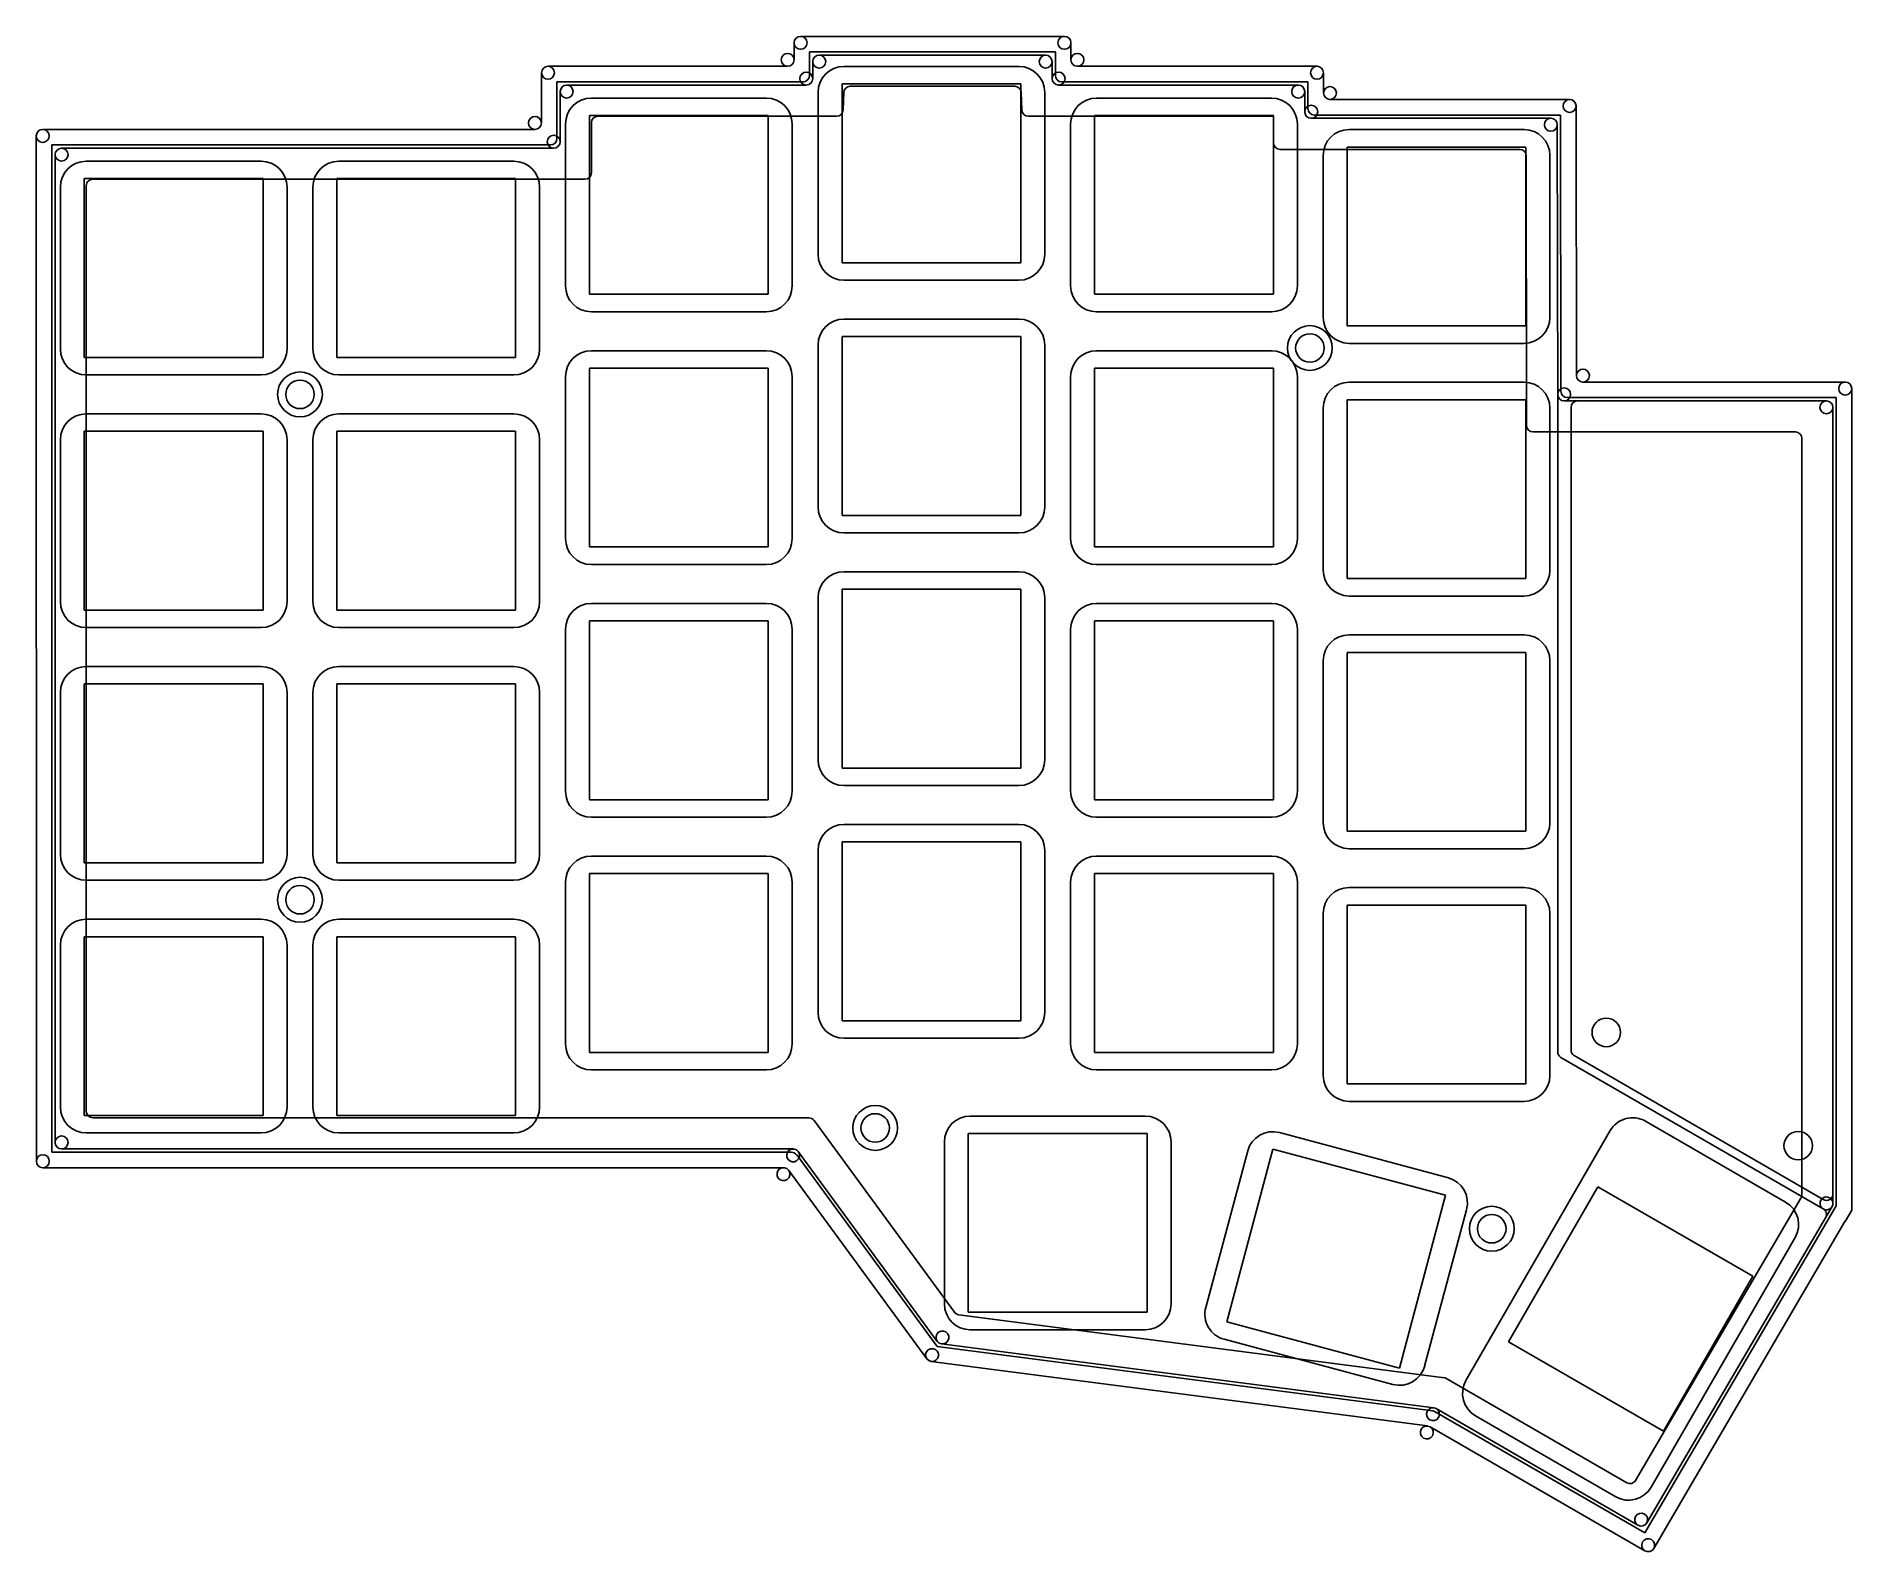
# Model space of a CAD drawing. Header units: millimetres. Extents: x 89 to 230, y -141 to -24.
import ezdxf

# ---------------------------------------------------------------- set-up
doc = ezdxf.new("R2010")
doc.units = ezdxf.units.MM

msp = doc.modelspace()

# ---------------------------------------------------------------- linework, layer by layer
for p, q in [((148.4, -23.62), (168.77, -23.62)), ((147.9, -25.43), (147.9, -24.12)), ((149.09, -26.63), (149.09, -24.82)), ((149.09, -24.82), (168.07, -24.82)), ((149.84, -25.07), (167.32, -25.07)), ((168.07, -26.63), (168.07, -24.82)), ((169.27, -25.43), (169.27, -24.12)), ((128.4, -30.3), (128.4, -26.43)), ((128.9, -25.93), (147.4, -25.93)), ((149.34, -26.88), (149.34, -25.57)), ((165.25, -25.94), (151.75, -25.94)), ((167.82, -26.88), (167.82, -25.57)), ((169.77, -25.93), (188.27, -25.93)), ((188.77, -27.99), (188.77, -26.43)), ((129.59, -31.5), (129.59, -27.13)), ((129.59, -27.13), (148.59, -27.13)), ((129.84, -31.75), (129.84, -27.88)), ((130.34, -27.38), (148.84, -27.38)), ((149.75, -27.94), (149.75, -40.44)), ((165.4, -27.29), (151.6, -27.29)), ((151.6, -27.29), (151.6, -41.09)), ((151.68, -29.3), (151.73, -27.95)), ((152.23, -27.47), (164.94, -27.47)), ((165.4, -41.09), (165.4, -27.29)), ((165.44, -27.95), (165.49, -29.3)), ((167.25, -40.44), (167.25, -27.94)), ((168.32, -27.38), (186.82, -27.38)), ((168.57, -27.13), (187.57, -27.13)), ((187.32, -29.44), (187.32, -27.88)), ((187.57, -29.19), (187.57, -27.13)), ((145.75, -28.38), (132.25, -28.38)), ((184.75, -28.38), (171.25, -28.38)), ((189.27, -28.49), (207.77, -28.49)), ((208.27, -28.99), (208.27, -29.94)), ((89.89, -30.8), (127.89, -30.8)), ((130.25, -30.38), (130.25, -42.88)), ((145.9, -29.73), (132.1, -29.73)), ((132.1, -29.73), (132.1, -43.52)), ((132.25, -34.15), (132.25, -30.28)), ((132.75, -29.78), (151.18, -29.78)), ((145.9, -43.52), (145.9, -29.73)), ((147.75, -42.88), (147.75, -30.38)), ((165.99, -29.78), (184.92, -29.78)), ((169.25, -30.38), (169.25, -42.88)), ((184.9, -29.73), (171.1, -29.73)), ((171.1, -29.73), (171.1, -43.52)), ((184.9, -43.52), (184.9, -29.73)), ((184.92, -31.84), (184.92, -29.78)), ((186.75, -42.88), (186.75, -30.38)), ((187.82, -29.94), (206.32, -29.94)), ((188.07, -29.69), (207.07, -29.69)), ((204.25, -30.81), (190.75, -30.81)), ((206.82, -30.44), (206.85, -51.75)), ((207.07, -29.94), (207.07, -29.69)), ((207.07, -29.94), (207.1, -51)), ((208.27, -29.94), (208.3, -49.8)), ((89.39, -31.3), (89.39, -32.25)), ((90.59, -32), (90.59, -32.25)), ((90.59, -32), (129.09, -32)), ((204.4, -32.16), (190.6, -32.16)), ((190.6, -32.16), (190.6, -45.96)), ((204.4, -45.96), (204.4, -32.16)), ((89.39, -32.25), (89.4, -109.48)), ((90.6, -109.48), (90.59, -32.25)), ((90.85, -32.75), (90.85, -108.98)), ((91.35, -32.25), (129.34, -32.25)), ((106.75, -33.25), (93.25, -33.25)), ((126.25, -33.25), (112.75, -33.25)), ((185.42, -32.34), (203.92, -32.34)), ((188.75, -32.81), (188.75, -45.31)), ((204.42, -32.84), (204.45, -51.76)), ((206.25, -45.31), (206.25, -32.81)), ((106.9, -34.6), (93.1, -34.6)), ((93.1, -34.6), (93.1, -48.4)), ((93.75, -34.65), (131.75, -34.65)), ((106.9, -48.4), (106.9, -34.6)), ((126.4, -34.6), (112.6, -34.6)), ((112.6, -34.6), (112.6, -48.4)), ((126.4, -48.4), (126.4, -34.6)), ((91.25, -35.25), (91.25, -47.75)), ((93.25, -106.58), (93.25, -35.15)), ((108.75, -47.75), (108.75, -35.25)), ((110.75, -35.25), (110.75, -47.75)), ((128.25, -47.75), (128.25, -35.25)), ((151.6, -41.09), (165.4, -41.09)), ((151.75, -42.44), (165.25, -42.44)), ((132.1, -43.52), (145.9, -43.52)), ((171.1, -43.52), (184.9, -43.52)), ((132.25, -44.88), (145.75, -44.88)), ((165.25, -45.44), (151.75, -45.44)), ((171.25, -44.88), (184.75, -44.88)), ((190.6, -45.96), (204.4, -45.96)), ((149.75, -47.44), (149.75, -59.94)), ((165.4, -46.79), (151.6, -46.79)), ((151.6, -46.79), (151.6, -60.59)), ((165.4, -60.59), (165.4, -46.79)), ((167.25, -59.94), (167.25, -47.44)), ((190.75, -47.31), (204.25, -47.31)), ((93.1, -48.4), (106.9, -48.4)), ((112.6, -48.4), (126.4, -48.4)), ((145.75, -47.88), (132.25, -47.88)), ((184.75, -47.88), (171.25, -47.88)), ((93.25, -49.75), (106.75, -49.75)), ((112.75, -49.75), (126.25, -49.75)), ((130.25, -49.88), (130.25, -62.38)), ((145.9, -49.23), (132.1, -49.23)), ((132.1, -49.23), (132.1, -63.02)), ((145.9, -63.02), (145.9, -49.23)), ((147.75, -62.38), (147.75, -49.88)), ((169.25, -49.88), (169.25, -62.38)), ((184.9, -49.23), (171.1, -49.23)), ((171.1, -49.23), (171.1, -63.02)), ((184.9, -63.02), (184.9, -49.23)), ((186.75, -62.38), (186.75, -49.88)), ((204.25, -50.31), (190.75, -50.31)), ((208.8, -50.3), (229.05, -50.3)), ((204.4, -51.66), (190.6, -51.66)), ((190.6, -51.66), (190.6, -65.46)), ((204.4, -65.46), (204.4, -51.66)), ((204.45, -51.76), (204.45, -53.65)), ((206.85, -51.75), (206.85, -101.98)), ((207.35, -51.75), (227.6, -51.75)), ((207.6, -51.5), (228.35, -51.5)), ((228.35, -113.88), (228.35, -51.5)), ((229.55, -114.2), (229.55, -50.8)), ((106.75, -52.75), (93.25, -52.75)), ((126.25, -52.75), (112.75, -52.75)), ((188.75, -52.31), (188.75, -64.81)), ((206.25, -64.81), (206.25, -52.31)), ((207.88, -101.85), (207.88, -52.25)), ((228.1, -113.68), (228.1, -52.25)), ((106.9, -54.1), (93.1, -54.1)), ((93.1, -54.1), (93.1, -67.9)), ((106.9, -67.9), (106.9, -54.1)), ((126.4, -54.1), (112.6, -54.1)), ((112.6, -54.1), (112.6, -67.9)), ((126.4, -67.9), (126.4, -54.1)), ((204.95, -54.15), (225.2, -54.15)), ((225.7, -54.65), (225.7, -113.03)), ((91.25, -54.75), (91.25, -67.25)), ((108.75, -67.25), (108.75, -54.75)), ((110.75, -54.75), (110.75, -67.25)), ((128.25, -67.25), (128.25, -54.75)), ((151.6, -60.59), (165.4, -60.59)), ((132.1, -63.02), (145.9, -63.02)), ((151.75, -61.94), (165.25, -61.94)), ((171.1, -63.02), (184.9, -63.02)), ((132.25, -64.38), (145.75, -64.38)), ((171.25, -64.38), (184.75, -64.38)), ((165.25, -64.94), (151.75, -64.94)), ((190.6, -65.46), (204.4, -65.46)), ((149.75, -66.94), (149.75, -79.44)), ((165.4, -66.29), (151.6, -66.29)), ((151.6, -66.29), (151.6, -80.09)), ((165.4, -80.09), (165.4, -66.29)), ((167.25, -79.44), (167.25, -66.94)), ((190.75, -66.81), (204.25, -66.81)), ((93.1, -67.9), (106.9, -67.9)), ((112.6, -67.9), (126.4, -67.9)), ((145.75, -67.38), (132.25, -67.38)), ((184.75, -67.38), (171.25, -67.38)), ((93.25, -69.25), (106.75, -69.25)), ((112.75, -69.25), (126.25, -69.25)), ((130.25, -69.38), (130.25, -81.88)), ((145.9, -68.72), (132.1, -68.72)), ((132.1, -68.72), (132.1, -82.53)), ((145.9, -82.53), (145.9, -68.72)), ((147.75, -81.88), (147.75, -69.38)), ((169.25, -69.38), (169.25, -81.88)), ((184.9, -68.72), (171.1, -68.72)), ((171.1, -68.72), (171.1, -82.53)), ((184.9, -82.53), (184.9, -68.72)), ((186.75, -81.88), (186.75, -69.38)), ((204.25, -69.81), (190.75, -69.81)), ((204.4, -71.16), (190.6, -71.16)), ((190.6, -71.16), (190.6, -84.96)), ((204.4, -84.96), (204.4, -71.16)), ((106.75, -72.25), (93.25, -72.25)), ((126.25, -72.25), (112.75, -72.25)), ((188.75, -71.81), (188.75, -84.31)), ((206.25, -84.31), (206.25, -71.81)), ((91.25, -74.25), (91.25, -86.75)), ((106.9, -73.6), (93.1, -73.6)), ((93.1, -73.6), (93.1, -87.4)), ((106.9, -87.4), (106.9, -73.6)), ((108.75, -86.75), (108.75, -74.25)), ((110.75, -74.25), (110.75, -86.75)), ((126.4, -73.6), (112.6, -73.6)), ((112.6, -73.6), (112.6, -87.4)), ((126.4, -87.4), (126.4, -73.6)), ((128.25, -86.75), (128.25, -74.25)), ((151.6, -80.09), (165.4, -80.09)), ((132.1, -82.53), (145.9, -82.53)), ((151.75, -81.44), (165.25, -81.44)), ((171.1, -82.53), (184.9, -82.53)), ((132.25, -83.88), (145.75, -83.88)), ((171.25, -83.88), (184.75, -83.88)), ((165.25, -84.44), (151.75, -84.44)), ((190.6, -84.96), (204.4, -84.96)), ((145.75, -86.88), (132.25, -86.88)), ((149.75, -86.44), (149.75, -98.94)), ((165.4, -85.79), (151.6, -85.79)), ((151.6, -85.79), (151.6, -99.59)), ((165.4, -99.59), (165.4, -85.79)), ((167.25, -98.94), (167.25, -86.44)), ((184.75, -86.88), (171.25, -86.88)), ((190.75, -86.31), (204.25, -86.31)), ((93.1, -87.4), (106.9, -87.4)), ((112.6, -87.4), (126.4, -87.4)), ((145.9, -88.22), (132.1, -88.22)), ((132.1, -88.22), (132.1, -102.03)), ((145.9, -102.03), (145.9, -88.22)), ((184.9, -88.22), (171.1, -88.22)), ((171.1, -88.22), (171.1, -102.03)), ((184.9, -102.03), (184.9, -88.22)), ((93.25, -88.75), (106.75, -88.75)), ((112.75, -88.75), (126.25, -88.75)), ((130.25, -88.88), (130.25, -101.38)), ((147.75, -101.38), (147.75, -88.88)), ((169.25, -88.88), (169.25, -101.38)), ((186.75, -101.38), (186.75, -88.88)), ((204.25, -89.31), (190.75, -89.31)), ((204.4, -90.66), (190.6, -90.66)), ((190.6, -90.66), (190.6, -104.46)), ((204.4, -104.46), (204.4, -90.66)), ((106.75, -91.75), (93.25, -91.75)), ((126.25, -91.75), (112.75, -91.75)), ((188.75, -91.31), (188.75, -103.81)), ((206.25, -103.81), (206.25, -91.31)), ((91.25, -93.75), (91.25, -106.25)), ((106.9, -93.1), (93.1, -93.1)), ((93.1, -93.1), (93.1, -106.9)), ((106.9, -106.9), (106.9, -93.1)), ((108.75, -106.25), (108.75, -93.75)), ((110.75, -93.75), (110.75, -106.25)), ((126.4, -93.1), (112.6, -93.1)), ((112.6, -93.1), (112.6, -106.9)), ((126.4, -106.9), (126.4, -93.1)), ((128.25, -106.25), (128.25, -93.75)), ((151.6, -99.59), (165.4, -99.59)), ((132.1, -102.03), (145.9, -102.03)), ((151.75, -100.94), (165.25, -100.94)), ((171.1, -102.03), (184.9, -102.03)), ((227.35, -113.38), (208.13, -102.28)), ((132.25, -103.38), (145.75, -103.38)), ((171.25, -103.38), (184.75, -103.38)), ((207.1, -102.42), (227.35, -114.11)), ((190.6, -104.46), (204.4, -104.46)), ((190.75, -105.81), (204.25, -105.81)), ((93.1, -106.9), (106.9, -106.9)), ((93.75, -107.08), (149.04, -107.09)), ((112.6, -106.9), (126.4, -106.9)), ((149.44, -107.29), (160.28, -122.08)), ((175, -106.94), (161.5, -106.94)), ((224.45, -113.59), (213.63, -107.34)), ((93.25, -108.25), (106.75, -108.25)), ((112.75, -108.25), (126.25, -108.25)), ((159.5, -108.94), (159.5, -121.44)), ((175.15, -108.29), (161.35, -108.29)), ((161.35, -108.29), (161.35, -122.09)), ((175.15, -122.09), (175.15, -108.29)), ((177, -121.44), (177, -108.94)), ((198.41, -111.72), (185.37, -108.22)), ((199.77, -127.34), (210.9, -108.07)), ((89.4, -109.48), (89.4, -110.43)), ((90.6, -109.48), (90.6, -109.73)), ((90.6, -109.73), (147.69, -109.73)), ((91.35, -109.48), (147.82, -109.48)), ((148.1, -109.94), (158.94, -124.73)), ((148.22, -109.69), (158.95, -124.33)), ((182.92, -109.64), (179.68, -121.71)), ((184.87, -109.49), (181.3, -122.82)), ((198.2, -113.06), (184.87, -109.49)), ((89.9, -110.93), (147.08, -110.93)), ((147.49, -111.14), (158.15, -125.69)), ((194.63, -126.39), (198.2, -113.06)), ((209.95, -112.41), (203.05, -124.36)), ((221.91, -119.31), (209.95, -112.41)), ((225.63, -113.29), (212.87, -135.07)), ((196.58, -126.24), (199.82, -114.17)), ((213.57, -139.11), (228, -114.49)), ((213.73, -138.34), (227.78, -114.36)), ((227.78, -114.36), (228.03, -113.93)), ((228, -114.48), (228.35, -113.88)), ((229.04, -115.08), (229.55, -114.2)), ((214.06, -135.59), (225.19, -116.32)), ((214.26, -140.31), (229.03, -115.09)), ((229.03, -115.09), (229.04, -115.09)), ((229.04, -115.09), (229.04, -115.08)), ((215.01, -131.26), (221.91, -119.31)), ((197.69, -127.09), (160.62, -122.28)), ((161.35, -122.09), (175.15, -122.09)), ((181.3, -122.82), (194.63, -126.39)), ((158.94, -124.73), (197.2, -129.7)), ((159.29, -124.53), (197.28, -129.46)), ((161.5, -123.44), (175, -123.44)), ((181.09, -124.16), (194.13, -127.65)), ((203.05, -124.36), (215.01, -131.26)), ((158.48, -125.89), (196.81, -130.86)), ((198.17, -127.15), (197.69, -127.09)), ((198.17, -127.15), (212.19, -135.25)), ((197.39, -129.76), (213.57, -139.11)), ((197.47, -129.52), (213.05, -138.52)), ((200.5, -130.07), (211.33, -136.32)), ((197, -130.92), (213.58, -140.49))]:
    msp.add_line(p, q)
for centre, radius in [((187.72, -47.67), 1.73), ((187.72, -47.67), 1.1), ((109.75, -51.25), 1.73), ((109.75, -51.25), 1.1), ((109.75, -90.25), 1.73), ((109.75, -90.25), 1.1), ((210.6, -100.49), 1.1), ((154.16, -107.86), 1.73), ((154.16, -107.86), 1.1), ((225.42, -109.23), 1.1), ((201.76, -115.64), 1.73), ((201.76, -115.64), 1.1)]:
    msp.add_circle(centre, radius)
for centre, radius, start, end in [((148.4, -24.12), 0.5, 90, 450), ((168.77, -24.12), 0.5, 0, 360), ((147.4, -25.43), 0.5, 270, 630), ((149.84, -25.57), 0.5, 90, 450), ((167.32, -25.57), 0.5, 0, 360), ((169.77, -25.43), 0.5, 180, 540), ((128.9, -26.43), 0.5, 90, 450), ((148.84, -26.88), 0.5, 270, 630), ((148.59, -26.63), 0.5, 270, 0), ((151.75, -27.94), 2, 90, 180), ((165.25, -27.94), 2, 0, 90), ((168.32, -26.88), 0.5, 180, 540), ((168.57, -26.63), 0.5, 180, 270), ((188.27, -26.43), 0.5, 0, 360), ((130.34, -27.88), 0.5, 90, 450), ((152.23, -27.97), 0.5, 90, 177.8748), ((164.94, -27.97), 0.5, 2.1252, 90), ((186.82, -27.88), 0.5, 0, 360), ((189.27, -27.99), 0.5, 180, 540), ((132.25, -30.38), 2, 90, 180), ((145.75, -30.38), 2, 0, 90), ((151.18, -29.28), 0.5, 270, 357.8748), ((165.99, -29.28), 0.5, 182.1252, 270), ((171.25, -30.38), 2, 90, 180), ((184.75, -30.38), 2, 0, 90), ((187.82, -29.44), 0.5, 180, 540), ((188.07, -29.19), 0.5, 180, 270.0044), ((207.77, -28.99), 0.5, 0.0709, 360.0709), ((89.89, -31.3), 0.5, 90.0015, 450.0015), ((127.89, -30.3), 0.5, 270.0015, 630.0015), ((132.75, -30.28), 0.5, 90, 180), ((190.75, -32.81), 2, 90, 180), ((204.25, -32.81), 2, 0, 90), ((206.32, -30.44), 0.5, 0.0709, 360.0709), ((129.34, -31.75), 0.5, 270.0015, 630.0015), ((129.09, -31.5), 0.5, 270.0015, 0), ((185.42, -31.84), 0.5, 180, 270.0044), ((91.35, -32.75), 0.5, 90.0015, 450.0015), ((93.25, -35.25), 2, 90, 180), ((106.75, -35.25), 2, 0, 90), ((112.75, -35.25), 2, 90, 180), ((126.25, -35.25), 2, 0, 90), ((203.92, -32.84), 0.5, 0.0709, 90.0044), ((93.75, -35.15), 0.5, 90.0015, 180.0015), ((131.75, -34.15), 0.5, 270.0015, 0), ((151.75, -40.44), 2, 180, 270), ((165.25, -40.44), 2, 270, 0), ((132.25, -42.88), 2, 180, 270), ((145.75, -42.88), 2, 270, 0), ((171.25, -42.88), 2, 180, 270), ((184.75, -42.88), 2, 270, 0), ((151.75, -47.44), 2, 90, 180), ((165.25, -47.44), 2, 0, 90), ((190.75, -45.31), 2, 180, 270), ((204.25, -45.31), 2, 270, 0), ((93.25, -47.75), 2, 180, 270), ((106.75, -47.75), 2, 270, 0), ((112.75, -47.75), 2, 180, 270), ((126.25, -47.75), 2, 270, 0), ((132.25, -49.88), 2, 90, 180), ((145.75, -49.88), 2, 0, 90), ((171.25, -49.88), 2, 90, 180), ((184.75, -49.88), 2, 0, 90), ((190.75, -52.31), 2, 90, 180), ((204.25, -52.31), 2, 0, 90), ((208.8, -49.8), 0.5, 180.0709, 540.0709), ((229.05, -50.8), 0.5, 0, 360), ((207.35, -51.25), 0.5, 180.0709, 540.0709), ((206.35, -51.75), 0.5, 0, 0.0709), ((207.6, -51), 0.5, 180.0709, 270), ((208.38, -52.25), 0.5, 90, 180), ((227.6, -52.25), 0.5, 0, 360), ((93.25, -54.75), 2, 90, 180), ((106.75, -54.75), 2, 0, 90), ((112.75, -54.75), 2, 90, 180), ((126.25, -54.75), 2, 0, 90), ((204.95, -53.65), 0.5, 180.0709, 270), ((225.2, -54.65), 0.5, 0, 90), ((151.75, -59.94), 2, 180, 270), ((165.25, -59.94), 2, 270, 0), ((132.25, -62.38), 2, 180, 270), ((145.75, -62.38), 2, 270, 0), ((171.25, -62.38), 2, 180, 270), ((184.75, -62.38), 2, 270, 0), ((151.75, -66.94), 2, 90, 180), ((165.25, -66.94), 2, 0, 90), ((190.75, -64.81), 2, 180, 270), ((204.25, -64.81), 2, 270, 0), ((93.25, -67.25), 2, 180, 270), ((106.75, -67.25), 2, 270, 0), ((112.75, -67.25), 2, 180, 270), ((126.25, -67.25), 2, 270, 0), ((132.25, -69.38), 2, 90, 180), ((145.75, -69.38), 2, 0, 90), ((171.25, -69.38), 2, 90, 180), ((184.75, -69.38), 2, 0, 90), ((190.75, -71.81), 2, 90, 180), ((204.25, -71.81), 2, 0, 90), ((93.25, -74.25), 2, 90, 180), ((106.75, -74.25), 2, 0, 90), ((112.75, -74.25), 2, 90, 180), ((126.25, -74.25), 2, 0, 90), ((151.75, -79.44), 2, 180, 270), ((165.25, -79.44), 2, 270, 0), ((132.25, -81.88), 2, 180, 270), ((145.75, -81.88), 2, 270, 0), ((171.25, -81.88), 2, 180, 270), ((184.75, -81.88), 2, 270, 0), ((151.75, -86.44), 2, 90, 180), ((165.25, -86.44), 2, 0, 90), ((190.75, -84.31), 2, 180, 270), ((204.25, -84.31), 2, 270, 0), ((93.25, -86.75), 2, 180, 270), ((106.75, -86.75), 2, 270, 0), ((112.75, -86.75), 2, 180, 270), ((126.25, -86.75), 2, 270, 0), ((132.25, -88.88), 2, 90, 180), ((145.75, -88.88), 2, 0, 90), ((171.25, -88.88), 2, 90, 180), ((184.75, -88.88), 2, 0, 90), ((190.75, -91.31), 2, 90, 180), ((204.25, -91.31), 2, 0, 90), ((93.25, -93.75), 2, 90, 180), ((106.75, -93.75), 2, 0, 90), ((112.75, -93.75), 2, 90, 180), ((126.25, -93.75), 2, 0, 90), ((151.75, -98.94), 2, 180, 270), ((165.25, -98.94), 2, 270, 0), ((132.25, -101.38), 2, 180, 270), ((145.75, -101.38), 2, 270, 0), ((171.25, -101.38), 2, 180, 270), ((184.75, -101.38), 2, 270, 0), ((207.35, -101.98), 0.5, 180, 240), ((208.38, -101.85), 0.5, 180, 240), ((190.75, -103.81), 2, 180, 270), ((204.25, -103.81), 2, 270, 0), ((93.25, -106.25), 2, 180, 270), ((106.75, -106.25), 2, 270, 0), ((112.75, -106.25), 2, 180, 270), ((126.25, -106.25), 2, 270, 0), ((93.75, -106.58), 0.5, 180.0015, 269.9975), ((149.04, -107.59), 0.5, 36.2327, 89.9975), ((161.5, -108.94), 2, 90, 180), ((175, -108.94), 2, 0, 90), ((212.63, -109.07), 2, 60, 150), ((91.35, -108.98), 0.5, 180.0015, 540.0015), ((184.85, -110.15), 2, 75, 165), ((89.9, -110.43), 0.5, 180.0015, 540.0015), ((147.82, -109.98), 0.5, 36.2327, 396.2327), ((147.69, -110.23), 0.5, 36.2327, 89.9975), ((147.08, -111.43), 0.5, 36.2327, 396.2327), ((197.89, -113.65), 2, 345, 75), ((225.2, -113.03), 0.5, 329.6354, 0), ((227.6, -113.68), 0.5, 330, 690), ((227.6, -112.95), 0.5, 240, 0), ((223.45, -115.32), 2, 330, 60), ((227.1, -114.54), 0.5, 329.6354, 60), ((161.5, -121.44), 2, 180, 270), ((175, -121.44), 2, 270, 0), ((181.61, -122.23), 2, 165, 255), ((160.68, -121.78), 0.5, 216.2327, 262.605), ((159.35, -124.03), 0.5, 216.2327, 576.2327), ((158.55, -125.39), 0.5, 216.2327, 576.2327), ((194.65, -125.72), 2, 255, 345), ((201.5, -128.34), 2, 150, 240), ((197.22, -129.95), 0.5, 60, 420), ((197.14, -130.2), 0.5, 60, 82.605), ((196.75, -131.36), 0.5, 60, 420), ((212.33, -134.59), 2, 240, 330), ((212.44, -134.81), 0.5, 240, 329.6354), ((213.3, -138.09), 0.5, 240, 600), ((213.83, -140.06), 0.5, 240, 600)]:
    msp.add_arc(centre, radius, start, end)

doc.saveas('drawing.dxf')
